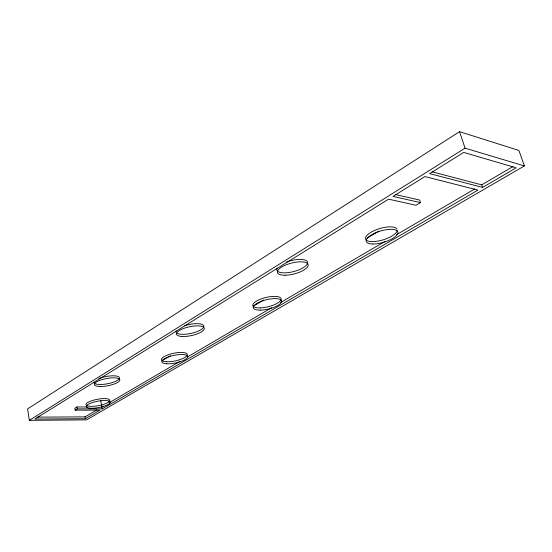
<?xml version="1.0" encoding="UTF-8"?>
<svg xmlns="http://www.w3.org/2000/svg" width="552" height="552" viewBox="0 0 552 552"><rect width="100%" height="100%" fill="white"/><g stroke="black" fill="none" stroke-linecap="round" stroke-linejoin="round"><path stroke-width="0.83" d="M459.554 131.666L27.6 408.88L29.339 420.334L86.519 419.886L524.4 165.931L518.901 150.441L459.554 131.666L465.074 148.164L524.4 165.931M29.339 420.334L465.074 148.164M87.264 406.983L76.942 406.955L74.824 408.238L75.141 410.143L100.071 410.143L85.353 418.713L34.852 419.058L388.573 199.162L416.077 205.254L420.472 202.618L419.672 200.065L395.529 194.552M75.141 410.143L77.266 408.866L102.217 408.887L477.942 190.102L424.916 176.564L392.989 196.415L420.472 202.618M162.336 360.566L170.471 355.709M253.285 306.208L263.635 300.026M367.149 238.153L378.982 231.081M37.122 417.133L85.042 416.87L96.8 409.991M101.885 407.017L103.376 406.148M109.33 402.663L180.055 361.298M187.501 356.944L271.625 307.74M280.561 302.517L384.785 241.555M396.695 234.593L474.865 188.874M432.085 171.817L481.737 184.851L513.077 166.518M482.593 187.397L516.182 167.836L463.756 152.414L429.628 173.638L482.593 187.397L481.737 184.851M100.678 400.234L102.217 408.887M85.042 416.87L85.353 418.713M76.942 406.955L77.266 408.866M98.87 378.52A12.965 3.698 -10.6 0 1 118.342 376.595A12.965 3.698 -10.6 0 1 109.061 383.433A12.965 3.698 -10.6 0 1 93.964 382.136M397.192 230.66A16.505 5.893 -16.7 0 1 373.442 241.583A16.505 5.893 -16.7 0 1 372.186 231.598A16.505 5.893 -16.7 0 1 396.998 229.108M286.343 262.096A15.842 5.623 -14.5 0 1 307.34 261.669A15.842 5.623 -14.5 0 1 291.856 271.991A15.842 5.623 -14.5 0 1 277.207 268.182M184.727 325.694A14.186 4.533 -12.1 0 1 202.805 324.776A14.186 4.533 -12.1 0 1 195.208 332.263A14.186 4.533 -12.1 0 1 177.088 333.229M176.15 332.242A14.186 4.533 -12.1 0 1 176.143 331.034M108.944 401.808L107.405 402.808A12.144 3.229 -10.6 0 1 91.515 406.355A12.144 3.229 -10.6 0 1 87.285 402.808A12.144 3.229 -10.6 0 1 102.43 398.647L105.163 398.599A12.144 3.229 -10.6 0 1 108.944 401.808M109.289 403.698L107.743 404.699A12.151 3.208 -10.6 0 1 91.846 408.245A12.151 3.208 -10.6 0 1 87.616 404.726A12.151 3.208 -10.6 0 1 102.775 400.566L105.508 400.517A12.151 3.208 -10.6 0 1 109.289 403.698M372.959 244.005A16.519 5.865 -16.6 0 0 397.916 233.082A16.519 5.865 -16.6 0 0 375.298 232.903A16.519 5.865 -16.6 0 0 372.959 244.005M285.149 275.227A15.856 5.589 -14.5 0 0 308.223 265.029A15.856 5.589 -14.5 0 0 285.073 265.284A15.856 5.589 -14.5 0 0 285.149 275.227M260.73 310.127A14.573 4.754 -13.7 0 0 281.679 301.15A14.573 4.754 -13.7 0 0 260.026 301.834A14.573 4.754 -13.7 0 0 260.73 310.127M181.642 336.444A14.193 4.513 -12.1 0 0 204.137 329.261A14.193 4.513 -12.1 0 0 185.417 327.84A14.193 4.513 -12.1 0 0 181.642 336.444M166.794 363.789A13.2 3.885 -11.8 0 0 187.59 357.268A13.2 3.885 -11.8 0 0 169.954 356.392A13.2 3.885 -11.8 0 0 166.794 363.789M99.864 386.497A12.972 3.678 -10.7 0 0 119.805 380.252A12.972 3.678 -10.7 0 0 101.554 379.748A12.972 3.678 -10.7 0 0 99.864 386.497M166.38 361.746A13.186 3.912 -11.8 0 0 187.162 355.219A13.186 3.912 -11.8 0 0 169.526 354.315A13.186 3.912 -11.8 0 0 166.38 361.746M260.199 307.919A14.566 4.782 -13.7 0 0 281.12 298.929A14.566 4.782 -13.7 0 0 259.481 299.584A14.566 4.782 -13.7 0 0 260.199 307.919"/></g></svg>
